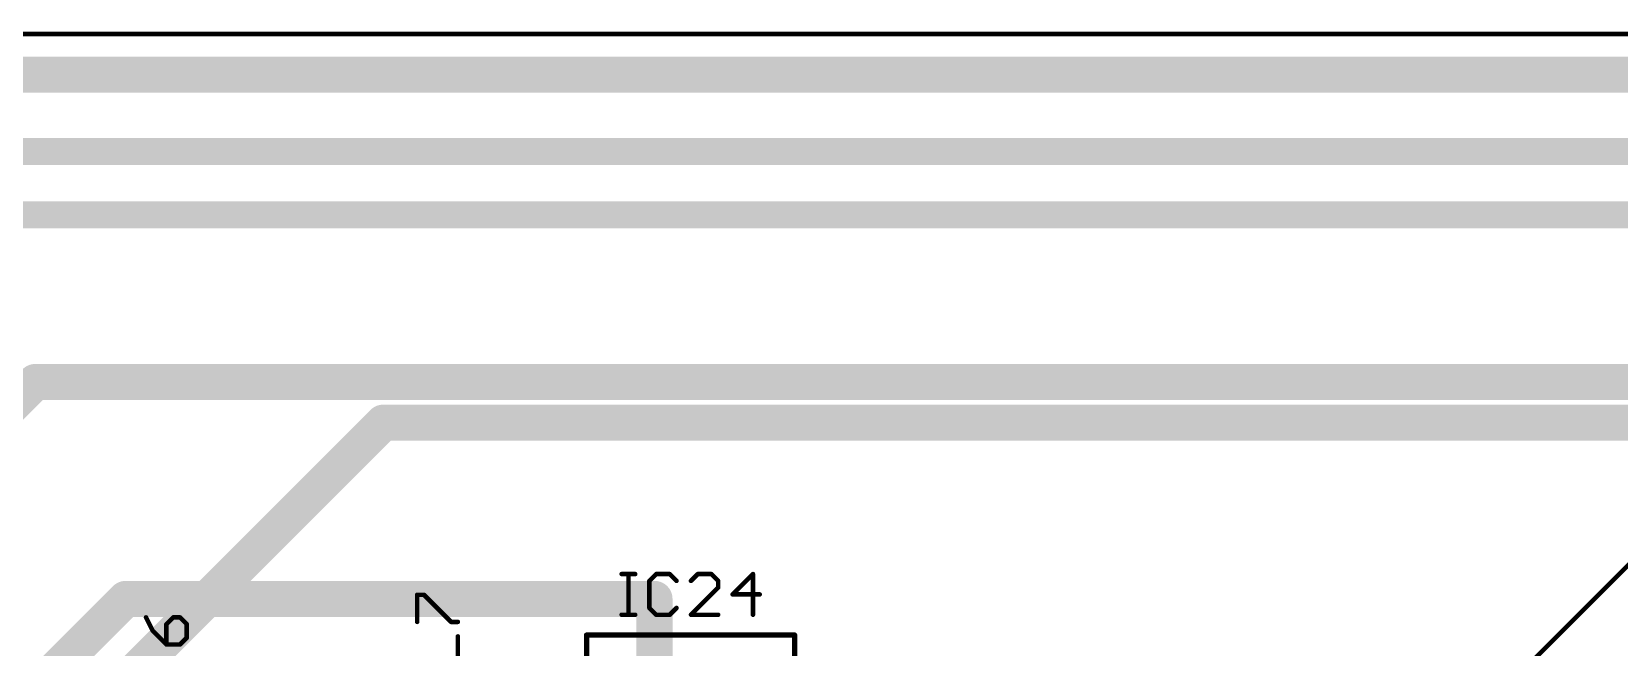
# Model space of a CAD drawing. Extents: x -4 to 220, y -9 to 53.
# Drawn here: x 123.98 to 168.59, y 27.22 to 44.51 of the extents above; entities that cross this region are included whole.
import ezdxf

# ---------------------------------------------------------------- set-up
doc = ezdxf.new("R2010")
doc.units = 0
for name, color, linetype in [('1', 14, 'CONTINUOUS'), ('16', 174, 'CONTINUOUS'), ('20', 178, 'CONTINUOUS'), ('21', 251, 'CONTINUOUS'), ('25', 251, 'CONTINUOUS')]:
    doc.layers.add(name, color=color, linetype=linetype)

msp = doc.modelspace()

# ---------------------------------------------------------------- linework, layer by layer
at = {"layer": '1'}
for points, const_width in [([(0, 44.45), (213.36, 44.45)], 0.127), ([(30.988, 43.307), (175.768, 43.307)], 1.016), ([(78.232, 41.148), (173.101, 41.148)], 0.762), ([(80.01, 39.37), (170.561, 39.37)], 0.762), ([(125.095, 24.765), (133.858, 33.528)], 1.016), ([(133.858, 33.528), (177.927, 33.528)], 1.016), ([(169.037, 29.718), (165.862, 26.543)], 0.127)]:
    msp.add_lwpolyline(points, dxfattribs=dict(at, const_width=const_width))
at = {"layer": '1', "const_width": 0.508}
for points in [[(133.858, 33.782, 1), (133.858, 33.274)], [(134.0376, 33.3484, 1), (133.6784, 33.7076)]]:
    msp.add_lwpolyline(points, format="xyb", dxfattribs=at)
at = {"layer": '16', "const_width": 1.016}
for points in [[(107.823, 43.307), (174.244, 43.307)], [(112.776, 23.368), (124.079, 34.671)], [(124.079, 34.671), (181.737, 34.671)], [(118.8085, 20.7645), (126.619, 28.575)], [(126.619, 28.575), (141.478, 28.575)], [(141.478, 28.575), (141.478, 23.749)]]:
    msp.add_lwpolyline(points, dxfattribs=at)
at = {"layer": '16', "const_width": 0.508}
for points in [[(124.079, 34.925, 1), (124.079, 34.417)], [(124.2586, 34.4914, 1), (123.8994, 34.8506)], [(126.619, 28.829, 1), (126.619, 28.321)], [(126.7986, 28.3954, 1), (126.4394, 28.7546)], [(141.732, 28.575, 1), (141.224, 28.575)], [(141.478, 28.321, 1), (141.478, 28.829)]]:
    msp.add_lwpolyline(points, format="xyb", dxfattribs=at)
at = {"layer": '20'}
msp.add_line((213.36, 44.45), (0, 44.45), dxfattribs=at)
at = {"layer": '21', "const_width": 0.1524}
for points in [[(139.573, 27.559), (139.573, 19.939)], [(139.573, 27.559), (145.415, 27.559)], [(145.415, 19.939), (145.415, 27.559)]]:
    msp.add_lwpolyline(points, dxfattribs=at)
at = {"layer": '21', "const_width": 0.0762}
for points in [[(139.6111, 27.559, 1), (139.5349, 27.559)], [(139.573, 27.5971, 1), (139.573, 27.5209)], [(145.4531, 27.559, 1), (145.3769, 27.559)], [(145.415, 27.5209, 1), (145.415, 27.5971)]]:
    msp.add_lwpolyline(points, format="xyb", dxfattribs=at)
at = {"layer": '25', "const_width": 0.127}
for points in [[(140.5557, 29.2745), (140.937, 29.2745)], [(140.7464, 28.1305), (140.7464, 29.2745)], [(141.526, 29.2745), (141.3353, 29.0838)], [(141.3353, 29.0838), (141.3353, 28.3212)], [(141.9073, 29.2745), (141.526, 29.2745)], [(142.0979, 29.0838), (141.9073, 29.2745)], [(142.6954, 29.2745), (142.5047, 29.0838)], [(143.0767, 29.2745), (142.6954, 29.2745)], [(143.2673, 29.0838), (143.0767, 29.2745)], [(143.2673, 28.8932), (143.2673, 29.0838)], [(144.2461, 29.2745), (143.6741, 28.7025)], [(144.2461, 28.1305), (144.2461, 29.2745)], [(134.8095, 27.9293), (134.8095, 28.6919)], [(134.8095, 28.6919), (135.0002, 28.6919)], [(135.0002, 28.6919), (135.7628, 27.9293)], [(142.5047, 28.1305), (143.2673, 28.8932)], [(143.6741, 28.7025), (144.4367, 28.7025)], [(127.1895, 28.0569), (127.3802, 27.6756)], [(127.9522, 28.0569), (127.7615, 27.8663)], [(128.1428, 28.0569), (127.9522, 28.0569)], [(128.3335, 27.8663), (128.1428, 28.0569)], [(140.5557, 28.1305), (140.937, 28.1305)], [(141.3353, 28.3212), (141.526, 28.1305)], [(141.526, 28.1305), (141.9073, 28.1305)], [(141.9073, 28.1305), (142.0979, 28.3212)], [(143.2673, 28.1305), (142.5047, 28.1305)], [(127.3802, 27.6756), (127.7615, 27.2943)], [(127.7615, 27.8663), (127.7615, 27.2943)], [(128.3335, 27.485), (128.3335, 27.8663)], [(135.7628, 27.9293), (135.9535, 27.9293)], [(127.7615, 27.2943), (128.1428, 27.2943)], [(128.1428, 27.2943), (128.3335, 27.485)], [(135.9535, 26.7599), (135.9535, 27.5225)]]:
    msp.add_lwpolyline(points, dxfattribs=at)
at = {"layer": '25', "const_width": 0.0635}
for points in [[(140.5557, 29.3062, 1), (140.5557, 29.2427)], [(140.7781, 29.2745, 1), (140.7146, 29.2745)], [(140.937, 29.2427, 1), (140.937, 29.3062)], [(141.3128, 29.1063, 1), (141.3578, 29.0614)], [(141.3671, 29.0838, 1), (141.3036, 29.0838)], [(141.526, 29.3062, 1), (141.526, 29.2427)], [(141.5484, 29.252, 1), (141.5035, 29.2969)], [(141.9297, 29.2969, 1), (141.8848, 29.252)], [(141.9073, 29.2427, 1), (141.9073, 29.3062)], [(142.0755, 29.0614, 1), (142.1204, 29.1063)], [(142.4822, 29.1063, 1), (142.5271, 29.0614)], [(142.6954, 29.3062, 1), (142.6954, 29.2427)], [(142.7178, 29.252, 1), (142.6729, 29.2969)], [(143.0991, 29.2969, 1), (143.0542, 29.252)], [(143.0767, 29.2427, 1), (143.0767, 29.3062)], [(143.2991, 29.0838, 1), (143.2356, 29.0838)], [(143.2449, 29.0614, 1), (143.2898, 29.1063)], [(144.2778, 29.2745, 1), (144.2143, 29.2745)], [(144.2685, 29.252, 1), (144.2236, 29.2969)], [(134.8095, 28.7237, 1), (134.8095, 28.6602)], [(134.8413, 28.6919, 1), (134.7778, 28.6919)], [(135.0226, 28.7144, 1), (134.9777, 28.6695)], [(135.0002, 28.6602, 1), (135.0002, 28.7237)], [(143.2356, 28.8932, 1), (143.2991, 28.8932)], [(143.2898, 28.8707, 1), (143.2449, 28.9156)], [(143.6741, 28.7342, 1), (143.6741, 28.6707)], [(143.6516, 28.7249, 1), (143.6965, 28.68)], [(144.4367, 28.6707, 1), (144.4367, 28.7342)], [(127.2179, 28.0711, 1), (127.1611, 28.0427)], [(127.9522, 28.0887, 1), (127.9522, 28.0252)], [(127.9746, 28.0345, 1), (127.9297, 28.0794)], [(128.1653, 28.0794, 1), (128.1204, 28.0345)], [(128.1428, 28.0252, 1), (128.1428, 28.0887)], [(140.5557, 28.1623, 1), (140.5557, 28.0988)], [(140.7146, 28.1305, 1), (140.7781, 28.1305)], [(140.937, 28.0988, 1), (140.937, 28.1623)], [(141.3578, 28.3436, 1), (141.3128, 28.2987)], [(141.3036, 28.3212, 1), (141.3671, 28.3212)], [(141.526, 28.1623, 1), (141.526, 28.0988)], [(141.5035, 28.108, 1), (141.5484, 28.153)], [(141.8848, 28.153, 1), (141.9297, 28.108)], [(141.9073, 28.0988, 1), (141.9073, 28.1623)], [(142.1204, 28.2987, 1), (142.0755, 28.3436)], [(142.4822, 28.153, 1), (142.5271, 28.108)], [(142.5047, 28.1623, 1), (142.5047, 28.0988)], [(143.2673, 28.0988, 1), (143.2673, 28.1623)], [(144.2143, 28.1305, 1), (144.2778, 28.1305)], [(127.4026, 27.6981, 1), (127.3577, 27.6532)], [(127.3518, 27.6614, 1), (127.4086, 27.6898)], [(127.7933, 27.8663, 1), (127.7298, 27.8663)], [(127.7391, 27.8887, 1), (127.784, 27.8438)], [(128.3653, 27.8663, 1), (128.3018, 27.8663)], [(128.311, 27.8438, 1), (128.356, 27.8887)], [(134.7778, 27.9293, 1), (134.8413, 27.9293)], [(135.7628, 27.961, 1), (135.7628, 27.8975)], [(135.7404, 27.9068, 1), (135.7853, 27.9517)], [(135.9535, 27.8975, 1), (135.9535, 27.961)], [(127.7615, 27.326, 1), (127.7615, 27.2625)], [(127.7298, 27.2943, 1), (127.7933, 27.2943)], [(127.7391, 27.2718, 1), (127.784, 27.3167)], [(128.1204, 27.3167, 1), (128.1653, 27.2718)], [(128.1428, 27.2625, 1), (128.1428, 27.326)], [(128.3018, 27.485, 1), (128.3653, 27.485)], [(128.356, 27.4625, 1), (128.311, 27.5074)], [(135.9853, 27.5225, 1), (135.9218, 27.5225)]]:
    msp.add_lwpolyline(points, format="xyb", dxfattribs=at)

doc.saveas('drawing.dxf')
